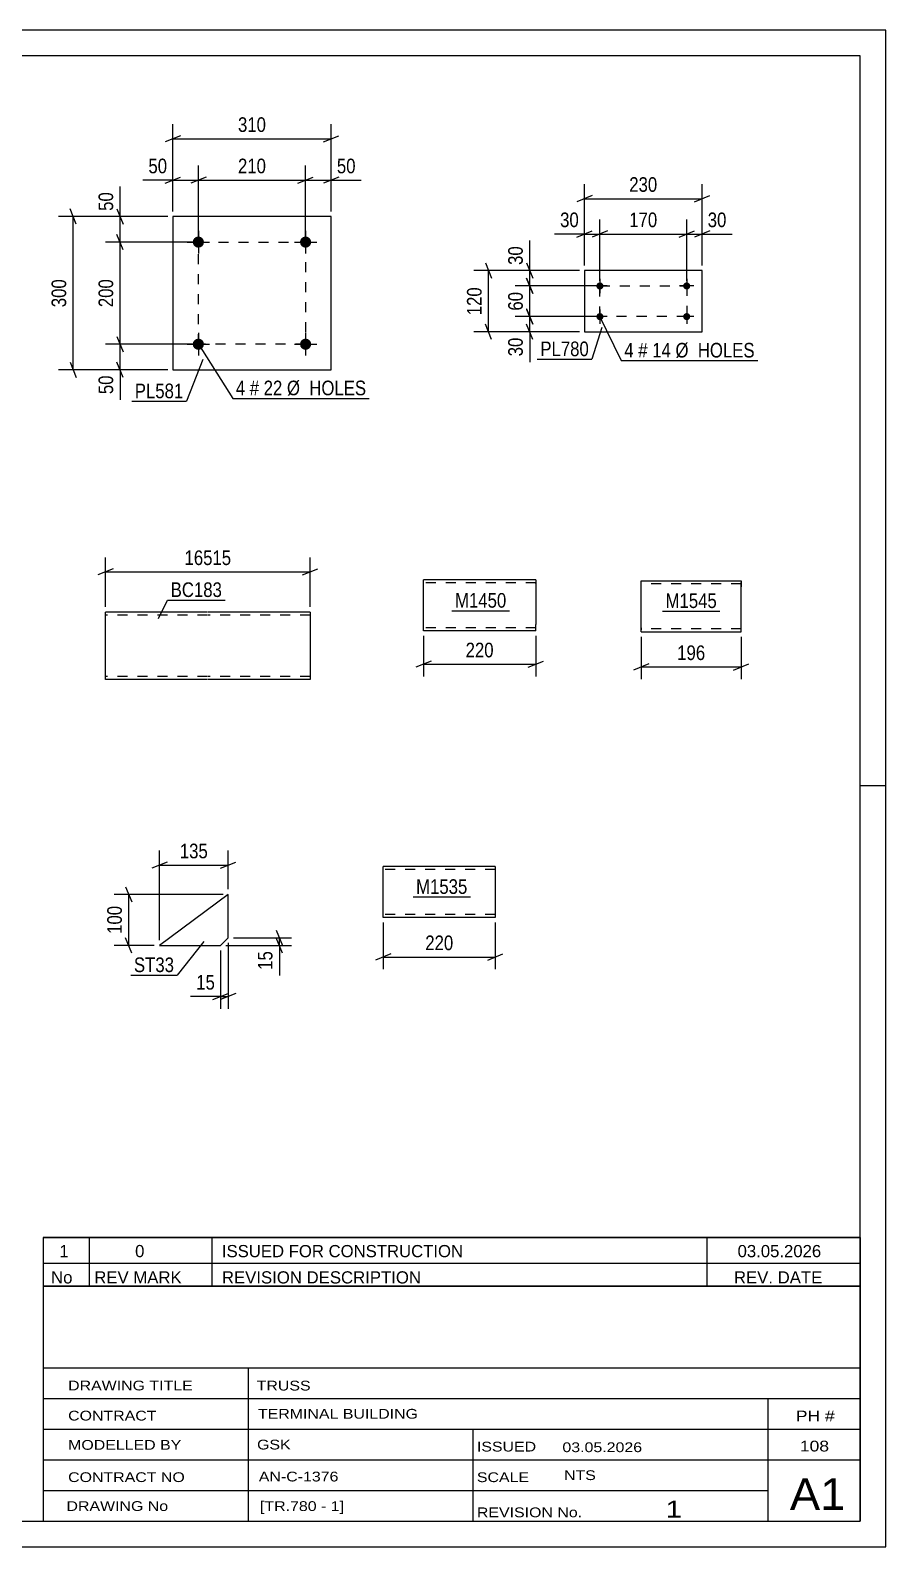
# Model space of a CAD drawing. Header units: millimetres. Extents: x 0 to 420, y 0 to 297.
# Drawn here: x 252.5 to 420, y 0 to 297 of the extents above; entities that cross this region are included whole.
import ezdxf

# ---------------------------------------------------------------- set-up
doc = ezdxf.new("R2010")
doc.units = ezdxf.units.MM
doc.linetypes.add('DXK_LINE_DOT2', pattern=[3.9198, 1.9599, -1.9599])
doc.styles.add('Arial Narrow', font='ARIALN.TTF', dxfattribs={"height": 0.2})

# ---------------------------------------------------------------- blocks, each defined once
blk = doc.blocks.new('Unknown-814409397-7285')
at = {"color": 7, "linetype": 'Continuous'}
for p, q in [((255, 60.55), (415, 60.55)), ((415, 60.55), (255, 60.55)), ((255, 60.55), (255, 55.55)), ((264, 60.55), (264, 55.55)), ((288, 60.55), (288, 55.55)), ((385, 60.55), (385, 55.55)), ((415, 60.55), (415, 55.55)), ((255, 55.55), (415, 55.55)), ((255, 55.55), (255, 51.05)), ((255, 55.55), (415, 55.55)), ((264, 55.55), (264, 51.05)), ((288, 55.55), (288, 51.05)), ((385, 55.55), (385, 51.05)), ((415, 55.55), (415, 51.05)), ((415, 51.05), (255, 51.05))]:
    blk.add_line(p, q, dxfattribs=at)
at = {"color": 7, "linetype": 'Continuous', "style": 'Arial Narrow'}
for s, height, width, p in [('1', 2.39, 1.196471, (258.16, 56.7)), ('0', 2.39, 1.196471, (273, 56.7)), ('ISSUED FOR CONSTRUCTION', 2.3861, 1.196471, (290, 56.7)), ('03.05.2026', 2.386, 1.196471, (391, 56.7)), ('No', 2.386, 1.2, (256.54, 51.55)), ('REV MARK', 2.386, 1.2, (265, 51.55)), ('REVISION DESCRIPTION', 2.3861, 1.2, (290, 51.55)), ('REV. DATE', 2.386, 1.2, (390.28, 51.55))]:
    blk.add_text(s, height=height, dxfattribs=dict(at, width=width)).set_placement(p)
blk = doc.blocks.new('Unknown-814409397-1133')
at = {"color": 5, "linetype": 'Continuous'}
for p, q in [((420, 297), (0, 297)), ((420, 0), (420, 297)), ((415, 292), (5, 292)), ((415, 5), (415, 292)), ((420, 149), (415, 149)), ((5, 5), (415, 5)), ((0, 0), (420, 0))]:
    blk.add_line(p, q, dxfattribs=at)
blk = doc.blocks.new('Unknown-814409397-7284')
at = {"color": 7, "linetype": 'Continuous'}
for p, q in [((255, 51.05), (255, 5)), ((255, 51.05), (415, 51.05)), ((415, 51), (415, 5)), ((255, 35), (415, 35)), ((295.14, 35), (295.14, 5)), ((255, 29), (415, 29)), ((397, 5.05), (397, 29.05)), ((255, 23), (415, 23)), ((339.14, 23), (339.14, 5)), ((255, 17), (415, 17)), ((255, 11), (397, 11)), ((255, 5), (415, 5))]:
    blk.add_line(p, q, dxfattribs=at)
at = {"color": 7, "style": 'Arial Narrow'}
for s, height, width, p in [('DRAWING TITLE', 1.9089, 1.425378, (259.88, 30.61)), ('TRUSS', 1.909, 1.425378, (296.81, 30.59)), ('TERMINAL BUILDING', 1.9089, 1.425378, (297.06, 25.07)), ('CONTRACT', 1.909, 1.425378, (259.88, 24.71)), ('MODELLED BY', 1.9089, 1.425378, (259.88, 18.98)), ('GSK', 1.909, 1.425378, (296.88, 19.04)), ('ISSUED', 1.909, 1.425378, (339.94, 18.64)), ('03.05.2026', 1.909, 1.425378, (356.69, 18.52)), ('CONTRACT NO', 1.9089, 1.425378, (259.88, 12.66)), ('AN-C-1376', 1.909, 1.425378, (297.23, 12.78)), ('SCALE', 1.909, 1.425378, (339.94, 12.65)), ('A1', 6.204, 1.25, (401.24, 7.2)), ('DRAWING No', 1.909, 1.425378, (259.56, 7)), ('[TR.780 - 1]', 1.9089, 1.425378, (297.46, 6.99)), ('1', 3.34, 1.5, (376.91, 5.68)), ('REVISION No.', 1.9089, 1.425378, (339.94, 5.77))]:
    blk.add_text(s, height=height, dxfattribs=dict(at, width=width)).set_placement(p)
at = {"color": 7, "linetype": 'Continuous', "style": 'Arial Narrow'}
for s, height, width, p in [('PH #', 2.1, 1.42538, (402.4, 24.55)), ('108', 2.1, 1.42538, (403.19, 18.65)), ('NTS', 1.909, 1.425378, (357, 13.05))]:
    blk.add_text(s, height=height, dxfattribs=dict(at, width=width)).set_placement(p)
blk = doc.blocks.new('Part-814409397-1822 - 1806')
at = {"color": 2, "linetype": 'Continuous'}
for p, q in [((291.25, 127.77), (277.75, 117.77)), ((291.25, 119.27), (291.25, 127.77)), ((291.25, 119.27), (289.75, 117.77)), ((277.75, 117.77), (289.75, 117.77))]:
    blk.add_line(p, q, dxfattribs=at)
blk = doc.blocks.new('Part-814409397-2075 - 2059')
at = {"color": 2, "linetype": 'Continuous'}
for p, q in [((311.39, 260.52), (280.39, 260.52)), ((280.39, 260.52), (280.39, 230.52)), ((311.39, 230.52), (311.39, 260.52)), ((280.39, 230.52), (311.39, 230.52))]:
    blk.add_line(p, q, dxfattribs=at)
blk = doc.blocks.new('Bolt-814409397-2108 - 2059')
at = {"linetype": 'Continuous'}
for points in [[(286.49, 235.52, -1), (284.29, 235.52, -1)], [(307.49, 235.52, -1), (305.29, 235.52, -1)]]:
    blk.add_hatch(color=1, dxfattribs=at).paths.add_polyline_path(points)
at = {"color": 1, "linetype": 'Continuous'}
for p, q in [((285.39, 237.72), (285.39, 233.32)), ((306.39, 237.72), (306.39, 233.32)), ((283.19, 235.52), (287.59, 235.52)), ((304.19, 235.52), (308.59, 235.52))]:
    blk.add_line(p, q, dxfattribs=at)
blk = doc.blocks.new('Bolt-814409397-2113 - 2059')
at = {"linetype": 'Continuous'}
for points in [[(286.49, 255.52, -1), (284.29, 255.52, -1)], [(307.49, 255.52, -1), (305.29, 255.52, -1)]]:
    blk.add_hatch(color=1, dxfattribs=at).paths.add_polyline_path(points)
at = {"color": 1, "linetype": 'Continuous'}
for p, q in [((283.19, 255.52), (287.59, 255.52)), ((285.39, 257.72), (285.39, 253.32)), ((304.19, 255.52), (308.59, 255.52)), ((306.39, 257.72), (306.39, 253.32))]:
    blk.add_line(p, q, dxfattribs=at)
blk = doc.blocks.new('Part-814409397-2325 - 2309')
at = {"color": 2, "linetype": 'Continuous'}
for p, q in [((287.2, 183.06), (267.2, 183.06)), ((267.2, 169.95), (267.2, 183.06)), ((307.3, 183.06), (287.3, 183.06)), ((307.3, 183.06), (307.3, 169.86)), ((267.2, 169.86), (267.2, 169.95)), ((287.2, 169.86), (267.2, 169.86)), ((307.3, 169.86), (287.3, 169.86))]:
    blk.add_line(p, q, dxfattribs=at)
at = {"color": 7, "linetype": 'DXK_LINE_DOT2'}
for p, q in [((287.2, 182.46), (267.2, 182.46)), ((307.3, 182.46), (287.3, 182.46)), ((307.3, 182.97), (307.3, 183.06)), ((267.2, 170.46), (267.2, 170.5)), ((287.2, 170.46), (267.2, 170.46)), ((307.3, 170.46), (287.3, 170.46)), ((307.3, 170.46), (307.3, 170.5))]:
    blk.add_line(p, q, dxfattribs=at)
blk = doc.blocks.new('Part-814409397-1236 - 1220')
at = {"color": 2, "linetype": 'Continuous'}
for p, q in [((343.55, 133.25), (321.59, 133.25)), ((321.59, 123.34), (321.59, 133.25)), ((343.55, 133.25), (343.55, 123.25)), ((321.59, 123.25), (321.59, 123.34)), ((343.55, 123.25), (321.59, 123.25))]:
    blk.add_line(p, q, dxfattribs=at)
at = {"color": 7, "linetype": 'DXK_LINE_DOT2'}
for p, q in [((343.55, 132.65), (321.59, 132.65)), ((321.59, 123.85), (321.59, 123.89)), ((343.55, 123.85), (321.59, 123.85)), ((343.55, 123.85), (343.55, 123.89))]:
    blk.add_line(p, q, dxfattribs=at)
blk = doc.blocks.new('Part-814409397-7051 - 7050')
at = {"color": 2, "linetype": 'Continuous'}
for p, q in [((351.47, 189.4), (329.47, 189.4)), ((329.47, 179.49), (329.47, 189.4)), ((351.47, 189.4), (351.47, 180.6)), ((329.47, 179.4), (329.47, 179.49)), ((351.47, 179.4), (329.47, 179.4)), ((351.47, 179.4), (351.47, 180.6))]:
    blk.add_line(p, q, dxfattribs=at)
at = {"color": 7, "linetype": 'DXK_LINE_DOT2'}
for p, q in [((351.47, 188.8), (329.47, 188.8)), ((351.47, 188.8), (351.47, 188.75)), ((351.47, 188.75), (351.47, 188.8)), ((351.47, 188.65), (351.47, 188.75)), ((351.47, 188.75), (351.47, 188.65)), ((329.47, 180), (329.47, 180.04)), ((351.47, 180), (329.47, 180)), ((351.47, 180.04), (351.47, 180.37)), ((351.47, 180), (351.47, 180.04))]:
    blk.add_line(p, q, dxfattribs=at)
blk = doc.blocks.new('Part-814409397-7072 - 7071')
at = {"color": 2, "linetype": 'Continuous'}
for p, q in [((372.13, 188), (372.13, 189.2)), ((372.13, 189.2), (391.7, 189.2)), ((372.13, 179.94), (372.13, 188)), ((391.7, 189.2), (391.7, 189.11)), ((391.7, 189.11), (391.7, 188)), ((391.7, 179.2), (391.7, 188)), ((372.13, 179.29), (372.13, 179.94)), ((372.13, 179.2), (372.13, 179.29)), ((372.13, 179.2), (391.7, 179.2))]:
    blk.add_line(p, q, dxfattribs=at)
at = {"color": 7, "linetype": 'DXK_LINE_DOT2'}
for p, q in [((391.7, 188.6), (372.13, 188.6)), ((391.7, 188), (391.7, 188.85)), ((372.13, 179.94), (372.13, 179.55)), ((372.13, 179.8), (372.13, 179.85)), ((391.7, 179.8), (372.13, 179.8)), ((391.7, 179.8), (391.7, 179.85))]:
    blk.add_line(p, q, dxfattribs=at)
blk = doc.blocks.new('Part-814409397-7079 - 7078')
at = {"color": 2, "linetype": 'Continuous'}
for p, q in [((384.03, 249.93), (361.03, 249.93)), ((361.03, 249.93), (361.03, 237.93)), ((384.03, 237.93), (384.03, 249.93)), ((361.03, 237.93), (384.03, 237.93))]:
    blk.add_line(p, q, dxfattribs=at)
blk = doc.blocks.new('Bolt-814409397-7080 - 7078')
at = {"linetype": 'Continuous'}
for points in [[(364.03, 246.23, -1), (364.03, 247.63, -1)], [(381.03, 246.23, -1), (381.03, 247.63, -1)], [(364.03, 240.23, -1), (364.03, 241.63, -1)], [(381.03, 240.23, -1), (381.03, 241.63, -1)]]:
    blk.add_hatch(color=1, dxfattribs=at).paths.add_polyline_path(points)
at = {"color": 1, "linetype": 'Continuous'}
for p, q in [((365.43, 246.93), (362.63, 246.93)), ((364.03, 248.33), (364.03, 245.53)), ((382.43, 246.93), (379.63, 246.93)), ((381.03, 248.33), (381.03, 245.53)), ((365.43, 240.93), (362.63, 240.93)), ((364.03, 242.33), (364.03, 239.53)), ((382.43, 240.93), (379.63, 240.93)), ((381.03, 242.33), (381.03, 239.53))]:
    blk.add_line(p, q, dxfattribs=at)
blk = doc.blocks.new('Rectangle-814409397-2222 - 2059')
at = {"color": 1, "linetype": 'DXK_LINE_DOT2'}
blk.add_lwpolyline([(285.39, 255.52), (306.39, 255.52), (306.39, 235.52), (285.39, 235.52), (285.39, 255.52)], close=True, dxfattribs=at)
blk = doc.blocks.new('Rectangle-814409397-7262 - 7078')
at = {"color": 1, "linetype": 'DXK_LINE_DOT2'}
blk.add_lwpolyline([(364.03, 246.93), (381.03, 246.93), (381.03, 240.93), (364.03, 240.93), (364.03, 246.93)], close=True, dxfattribs=at)
blk = doc.blocks.new('StraightDimension-814409397-1850 - 1806')
at = {"color": 7, "linetype": 'Continuous'}
for p, q in [((289.75, 116.77), (289.75, 105.37)), ((291.25, 118.27), (291.25, 105.37)), ((288.25, 107.17), (291.25, 108.37)), ((292.75, 108.37), (289.75, 107.17)), ((289.75, 107.77), (291.25, 107.77))]:
    blk.add_line(p, q, dxfattribs=at)
at = {"color": 0}
blk.add_wipeout([(289.22, 108.52), (289.22, 112.72), (284.37, 112.72), (284.37, 108.52)], dxfattribs=at)
at = {"color": 7, "linetype": 'Continuous'}
blk.add_line((289.75, 107.77), (283.84, 107.77), dxfattribs=at)
blk.add_line((289.75, 107.77), (283.84, 107.77), dxfattribs=at)
at = {"color": 3, "style": 'Arial Narrow'}
blk.add_text('15', height=2.863, dxfattribs=at).set_placement((284.97, 109.12))
blk = doc.blocks.new('StraightDimension-814409397-1864 - 1806')
at = {"color": 7, "linetype": 'Continuous'}
for p, q in [((279.25, 134.08), (276.25, 132.88)), ((277.75, 118.77), (277.75, 136.33)), ((289.75, 132.88), (292.75, 134.08)), ((291.25, 128.77), (291.25, 136.33)), ((277.75, 133.48), (291.25, 133.48))]:
    blk.add_line(p, q, dxfattribs=at)
at = {"color": 0}
blk.add_wipeout([(287.84, 134.23), (287.84, 138.43), (281.16, 138.43), (281.16, 134.23)], dxfattribs=at)
at = {"color": 3, "style": 'Arial Narrow'}
blk.add_text('135', height=2.863, dxfattribs=at).set_placement((281.76, 134.83))
blk = doc.blocks.new('StraightDimension-814409397-1824 - 1806')
at = {"color": 7, "linetype": 'Continuous'}
for p, q in [((292.25, 119.27), (303.65, 119.27)), ((300.65, 120.77), (301.85, 117.77)), ((301.85, 116.27), (300.65, 119.27)), ((301.25, 117.77), (301.25, 119.27)), ((290.75, 117.77), (303.65, 117.77))]:
    blk.add_line(p, q, dxfattribs=at)
at = {"color": 0}
blk.add_wipeout([(300.5, 117.24), (296.3, 117.24), (296.3, 112.39), (300.5, 112.39)], dxfattribs=at)
at = {"color": 7, "linetype": 'Continuous'}
blk.add_line((301.25, 117.77), (301.25, 111.86), dxfattribs=at)
blk.add_line((301.25, 117.77), (301.25, 111.86), dxfattribs=at)
at = {"color": 3, "style": 'Arial Narrow'}
blk.add_text('15', height=2.863, rotation=90.0002, dxfattribs=at).set_placement((299.9, 112.99))
blk = doc.blocks.new('StraightDimension-814409397-1836 - 1806')
at = {"color": 7, "linetype": 'Continuous'}
for p, q in [((290.25, 127.77), (268.9, 127.77)), ((271.15, 129.27), (272.35, 126.27)), ((271.75, 117.77), (271.75, 127.77)), ((272.35, 116.27), (271.15, 119.27)), ((276.75, 117.77), (268.9, 117.77))]:
    blk.add_line(p, q, dxfattribs=at)
at = {"color": 0}
blk.add_wipeout([(271, 126.11), (266.8, 126.11), (266.8, 119.43), (271, 119.43)], dxfattribs=at)
at = {"color": 3, "style": 'Arial Narrow'}
blk.add_text('100', height=2.863, rotation=90.0002, dxfattribs=at).set_placement((270.4, 120.03))
blk = doc.blocks.new('StraightDimension-814409397-2126 - 2059')
at = {"color": 7, "linetype": 'Continuous'}
for p, q in [((280.39, 261.52), (280.39, 270.5)), ((285.39, 256.52), (285.39, 270.5)), ((278.89, 267.05), (281.89, 268.25)), ((280.39, 267.65), (285.39, 267.65)), ((286.89, 268.25), (283.89, 267.05))]:
    blk.add_line(p, q, dxfattribs=at)
at = {"color": 0}
blk.add_wipeout([(279.87, 268.4), (279.87, 272.6), (275.01, 272.6), (275.01, 268.4)], dxfattribs=at)
at = {"color": 7, "linetype": 'Continuous'}
blk.add_line((280.39, 267.65), (274.49, 267.65), dxfattribs=at)
blk.add_line((280.39, 267.65), (274.49, 267.65), dxfattribs=at)
at = {"color": 3, "style": 'Arial Narrow'}
blk.add_text('50', height=2.863, dxfattribs=at).set_placement((275.61, 269))
blk = doc.blocks.new('StraightDimension-814409397-2115 - 2059')
at = {"color": 7, "linetype": 'Continuous'}
for p, q in [((281.89, 276.35), (278.89, 275.15)), ((280.39, 261.52), (280.39, 278.6)), ((309.89, 275.15), (312.89, 276.35)), ((311.39, 261.52), (311.39, 278.6)), ((280.39, 275.75), (311.39, 275.75))]:
    blk.add_line(p, q, dxfattribs=at)
at = {"color": 0}
blk.add_wipeout([(299.24, 276.5), (299.24, 280.7), (292.55, 280.7), (292.55, 276.5)], dxfattribs=at)
at = {"color": 3, "style": 'Arial Narrow'}
blk.add_text('310', height=2.863, dxfattribs=at).set_placement((293.15, 277.1))
blk = doc.blocks.new('StraightDimension-814409397-2139 - 2059')
at = {"color": 7, "linetype": 'Continuous'}
for p, q in [((285.39, 256.52), (285.39, 270.5)), ((306.39, 256.52), (306.39, 270.5)), ((286.89, 268.25), (283.89, 267.05)), ((285.39, 267.65), (306.39, 267.65)), ((304.89, 267.05), (307.89, 268.25))]:
    blk.add_line(p, q, dxfattribs=at)
at = {"color": 0}
blk.add_wipeout([(299.24, 268.4), (299.24, 272.6), (292.55, 272.6), (292.55, 268.4)], dxfattribs=at)
at = {"color": 3, "style": 'Arial Narrow'}
blk.add_text('210', height=2.863, dxfattribs=at).set_placement((293.15, 269))
blk = doc.blocks.new('StraightDimension-814409397-2155 - 2059')
at = {"color": 7, "linetype": 'Continuous'}
for p, q in [((306.39, 256.52), (306.39, 270.5)), ((311.39, 261.52), (311.39, 270.5)), ((304.89, 267.05), (307.89, 268.25)), ((306.39, 267.65), (311.39, 267.65)), ((312.89, 268.25), (309.89, 267.05))]:
    blk.add_line(p, q, dxfattribs=at)
at = {"color": 0}
blk.add_wipeout([(316.77, 268.4), (316.77, 272.6), (311.92, 272.6), (311.92, 268.4)], dxfattribs=at)
at = {"color": 7, "linetype": 'Continuous'}
blk.add_line((311.39, 267.65), (317.3, 267.65), dxfattribs=at)
blk.add_line((311.39, 267.65), (317.3, 267.65), dxfattribs=at)
at = {"color": 3, "style": 'Arial Narrow'}
blk.add_text('50', height=2.863, dxfattribs=at).set_placement((312.52, 269))
blk = doc.blocks.new('StraightDimension-814409397-2169 - 2059')
at = {"color": 7, "linetype": 'Continuous'}
for p, q in [((261.45, 259.02), (260.25, 262.02)), ((279.39, 260.52), (258, 260.52)), ((260.85, 230.52), (260.85, 260.52)), ((260.25, 232.02), (261.45, 229.02)), ((279.39, 230.52), (258, 230.52))]:
    blk.add_line(p, q, dxfattribs=at)
at = {"color": 0}
blk.add_wipeout([(260.1, 248.86), (255.9, 248.86), (255.9, 242.17), (260.1, 242.17)], dxfattribs=at)
at = {"color": 3, "style": 'Arial Narrow'}
blk.add_text('300', height=2.863, rotation=90.0002, dxfattribs=at).set_placement((259.5, 242.77))
blk = doc.blocks.new('StraightDimension-814409397-2180 - 2059')
at = {"color": 7, "linetype": 'Continuous'}
for p, q in [((284.39, 235.52), (267.2, 235.52)), ((269.45, 237.02), (270.65, 234.02)), ((270.05, 230.52), (270.05, 235.52)), ((270.65, 229.02), (269.45, 232.02)), ((279.39, 230.52), (267.2, 230.52))]:
    blk.add_line(p, q, dxfattribs=at)
at = {"color": 0}
blk.add_wipeout([(269.3, 229.99), (265.1, 229.99), (265.1, 225.14), (269.3, 225.14)], dxfattribs=at)
at = {"color": 7, "linetype": 'Continuous'}
blk.add_line((270.05, 230.52), (270.05, 224.61), dxfattribs=at)
blk.add_line((270.05, 230.52), (270.05, 224.61), dxfattribs=at)
at = {"color": 3, "style": 'Arial Narrow'}
blk.add_text('50', height=2.863, rotation=90.0002, dxfattribs=at).set_placement((268.7, 225.74))
blk = doc.blocks.new('StraightDimension-814409397-2193 - 2059')
at = {"color": 7, "linetype": 'Continuous'}
for p, q in [((284.39, 255.52), (267.2, 255.52)), ((270.65, 254.02), (269.45, 257.02)), ((270.05, 235.52), (270.05, 255.52)), ((284.39, 235.52), (267.2, 235.52)), ((269.45, 237.02), (270.65, 234.02))]:
    blk.add_line(p, q, dxfattribs=at)
at = {"color": 0}
blk.add_wipeout([(269.3, 248.86), (265.1, 248.86), (265.1, 242.18), (269.3, 242.18)], dxfattribs=at)
at = {"color": 3, "style": 'Arial Narrow'}
blk.add_text('200', height=2.863, rotation=90.0002, dxfattribs=at).set_placement((268.7, 242.78))
blk = doc.blocks.new('StraightDimension-814409397-2209 - 2059')
at = {"color": 7, "linetype": 'Continuous'}
for p, q in [((269.45, 262.02), (270.65, 259.02)), ((279.39, 260.52), (267.2, 260.52)), ((270.05, 255.52), (270.05, 260.52)), ((284.39, 255.52), (267.2, 255.52)), ((270.65, 254.02), (269.45, 257.02))]:
    blk.add_line(p, q, dxfattribs=at)
at = {"color": 0}
blk.add_wipeout([(269.3, 265.9), (265.1, 265.9), (265.1, 261.04), (269.3, 261.04)], dxfattribs=at)
at = {"color": 7, "linetype": 'Continuous'}
blk.add_line((270.05, 260.52), (270.05, 266.42), dxfattribs=at)
blk.add_line((270.05, 260.52), (270.05, 266.42), dxfattribs=at)
at = {"color": 3, "style": 'Arial Narrow'}
blk.add_text('50', height=2.863, rotation=90.0002, dxfattribs=at).set_placement((268.7, 261.64))
blk = doc.blocks.new('StraightDimension-814409397-2330 - 2309')
at = {"color": 7, "linetype": 'Continuous'}
for p, q in [((267.2, 184.06), (267.2, 193.77)), ((307.3, 184.06), (307.3, 193.77)), ((268.7, 191.52), (265.7, 190.32)), ((267.2, 190.92), (307.3, 190.92)), ((305.8, 190.32), (308.8, 191.52))]:
    blk.add_line(p, q, dxfattribs=at)
at = {"color": 0}
blk.add_wipeout([(292.42, 191.67), (292.42, 195.87), (282.08, 195.87), (282.08, 191.67)], dxfattribs=at)
at = {"color": 3, "style": 'Arial Narrow'}
blk.add_text('16515', height=2.863, dxfattribs=at).set_placement((282.68, 192.27))
blk = doc.blocks.new('StraightDimension-814409397-1239 - 1220')
at = {"color": 7, "linetype": 'Continuous'}
for p, q in [((321.59, 122.25), (321.59, 113.09)), ((343.55, 122.25), (343.55, 113.09)), ((323.09, 116.09), (320.09, 114.89)), ((342.05, 114.89), (345.05, 116.09)), ((321.59, 115.49), (343.55, 115.49))]:
    blk.add_line(p, q, dxfattribs=at)
at = {"color": 0}
blk.add_wipeout([(335.91, 116.24), (335.91, 120.44), (329.23, 120.44), (329.23, 116.24)], dxfattribs=at)
at = {"color": 3, "style": 'Arial Narrow'}
blk.add_text('220', height=2.863, dxfattribs=at).set_placement((329.83, 116.84))
blk = doc.blocks.new('StraightDimension-814409397-7090 - 7050')
at = {"color": 7, "linetype": 'Continuous'}
for p, q in [((329.47, 178.4), (329.47, 170.44)), ((351.47, 178.4), (351.47, 170.44)), ((330.97, 173.44), (327.97, 172.24)), ((329.47, 172.84), (351.47, 172.84)), ((349.97, 172.24), (352.97, 173.44))]:
    blk.add_line(p, q, dxfattribs=at)
at = {"color": 0}
blk.add_wipeout([(343.81, 173.59), (343.81, 177.79), (337.13, 177.79), (337.13, 173.59)], dxfattribs=at)
at = {"color": 3, "style": 'Arial Narrow'}
blk.add_text('220', height=2.863, dxfattribs=at).set_placement((337.73, 174.19))
blk = doc.blocks.new('StraightDimension-814409397-7094 - 7071')
at = {"color": 7, "linetype": 'Continuous'}
for p, q in [((372.13, 178.2), (372.13, 169.91)), ((391.7, 178.2), (391.7, 169.91)), ((373.63, 172.91), (370.63, 171.71)), ((372.13, 172.31), (391.7, 172.31)), ((390.2, 171.71), (393.2, 172.91))]:
    blk.add_line(p, q, dxfattribs=at)
at = {"color": 0}
blk.add_wipeout([(385.26, 173.06), (385.26, 177.26), (378.57, 177.26), (378.57, 173.06)], dxfattribs=at)
at = {"color": 3, "style": 'Arial Narrow'}
blk.add_text('196', height=2.863, dxfattribs=at).set_placement((379.17, 173.66))
blk = doc.blocks.new('StraightDimension-814409397-7099 - 7078')
at = {"color": 7, "linetype": 'Continuous'}
for p, q in [((363.03, 246.93), (347.43, 246.93)), ((349.68, 248.43), (350.88, 245.43)), ((350.28, 240.93), (350.28, 246.93)), ((363.03, 240.93), (347.43, 240.93)), ((350.88, 239.43), (349.68, 242.43))]:
    blk.add_line(p, q, dxfattribs=at)
at = {"color": 0}
blk.add_wipeout([(349.53, 246.36), (345.33, 246.36), (345.33, 241.5), (349.53, 241.5)], dxfattribs=at)
at = {"color": 3, "style": 'Arial Narrow'}
blk.add_text('60', height=2.863, rotation=90.0002, dxfattribs=at).set_placement((348.93, 242.1))
blk = doc.blocks.new('StraightDimension-814409397-7098 - 7078')
at = {"color": 7, "linetype": 'Continuous'}
for p, q in [((360.03, 249.93), (347.43, 249.93)), ((349.68, 251.43), (350.88, 248.43)), ((350.28, 246.93), (350.28, 249.93)), ((363.03, 246.93), (347.43, 246.93)), ((350.88, 245.43), (349.68, 248.43))]:
    blk.add_line(p, q, dxfattribs=at)
at = {"color": 0}
blk.add_wipeout([(349.53, 255.31), (345.33, 255.31), (345.33, 250.45), (349.53, 250.45)], dxfattribs=at)
at = {"color": 7, "linetype": 'Continuous'}
blk.add_line((350.28, 249.93), (350.28, 255.83), dxfattribs=at)
blk.add_line((350.28, 249.93), (350.28, 255.83), dxfattribs=at)
at = {"color": 3, "style": 'Arial Narrow'}
blk.add_text('30', height=2.863, rotation=90.0002, dxfattribs=at).set_placement((348.93, 251.05))
blk = doc.blocks.new('StraightDimension-814409397-7100 - 7078')
at = {"color": 7, "linetype": 'Continuous'}
for p, q in [((363.03, 240.93), (347.43, 240.93)), ((349.68, 242.43), (350.88, 239.43)), ((350.28, 237.93), (350.28, 240.93)), ((360.03, 237.93), (347.43, 237.93)), ((350.88, 236.43), (349.68, 239.43))]:
    blk.add_line(p, q, dxfattribs=at)
at = {"color": 0}
blk.add_wipeout([(349.53, 237.4), (345.33, 237.4), (345.33, 232.55), (349.53, 232.55)], dxfattribs=at)
at = {"color": 7, "linetype": 'Continuous'}
blk.add_line((350.28, 237.93), (350.28, 232.02), dxfattribs=at)
blk.add_line((350.28, 237.93), (350.28, 232.02), dxfattribs=at)
at = {"color": 3, "style": 'Arial Narrow'}
blk.add_text('30', height=2.863, rotation=90.0002, dxfattribs=at).set_placement((348.93, 233.15))
blk = doc.blocks.new('StraightDimension-814409397-7110 - 7078')
at = {"color": 7, "linetype": 'Continuous'}
for p, q in [((360.03, 249.93), (339.36, 249.93)), ((341.61, 251.43), (342.81, 248.43)), ((342.21, 237.93), (342.21, 249.93)), ((360.03, 237.93), (339.36, 237.93)), ((342.81, 236.43), (341.61, 239.43))]:
    blk.add_line(p, q, dxfattribs=at)
at = {"color": 0}
blk.add_wipeout([(341.46, 247.27), (337.26, 247.27), (337.26, 240.58), (341.46, 240.58)], dxfattribs=at)
at = {"color": 3, "style": 'Arial Narrow'}
blk.add_text('120', height=2.863, rotation=90.0002, dxfattribs=at).set_placement((340.86, 241.19))
blk = doc.blocks.new('StraightDimension-814409397-7114 - 7078')
at = {"color": 7, "linetype": 'Continuous'}
for p, q in [((381.03, 247.93), (381.03, 259.95)), ((384.03, 250.93), (384.03, 259.95)), ((379.53, 256.5), (382.53, 257.7)), ((381.03, 257.1), (384.03, 257.1)), ((385.53, 257.7), (382.53, 256.5))]:
    blk.add_line(p, q, dxfattribs=at)
at = {"color": 0}
blk.add_wipeout([(389.41, 257.85), (389.41, 262.05), (384.55, 262.05), (384.55, 257.85)], dxfattribs=at)
at = {"color": 7, "linetype": 'Continuous'}
blk.add_line((384.03, 257.1), (389.93, 257.1), dxfattribs=at)
blk.add_line((384.03, 257.1), (389.93, 257.1), dxfattribs=at)
at = {"color": 3, "style": 'Arial Narrow'}
blk.add_text('30', height=2.863, dxfattribs=at).set_placement((385.15, 258.45))
blk = doc.blocks.new('StraightDimension-814409397-7115 - 7078')
at = {"color": 7, "linetype": 'Continuous'}
for p, q in [((364.03, 247.93), (364.03, 259.95)), ((381.03, 247.93), (381.03, 259.95)), ((365.53, 257.7), (362.53, 256.5)), ((364.03, 257.1), (381.03, 257.1)), ((379.53, 256.5), (382.53, 257.7))]:
    blk.add_line(p, q, dxfattribs=at)
at = {"color": 0}
blk.add_wipeout([(375.87, 257.85), (375.87, 262.05), (369.18, 262.05), (369.18, 257.85)], dxfattribs=at)
at = {"color": 3, "style": 'Arial Narrow'}
blk.add_text('170', height=2.863, dxfattribs=at).set_placement((369.78, 258.45))
blk = doc.blocks.new('StraightDimension-814409397-7116 - 7078')
at = {"color": 7, "linetype": 'Continuous'}
for p, q in [((361.03, 250.93), (361.03, 259.95)), ((364.03, 247.93), (364.03, 259.95)), ((359.53, 256.5), (362.53, 257.7)), ((361.03, 257.1), (364.03, 257.1)), ((365.53, 257.7), (362.53, 256.5))]:
    blk.add_line(p, q, dxfattribs=at)
at = {"color": 0}
blk.add_wipeout([(360.5, 257.85), (360.5, 262.05), (355.64, 262.05), (355.64, 257.85)], dxfattribs=at)
at = {"color": 7, "linetype": 'Continuous'}
blk.add_line((361.03, 257.1), (355.12, 257.1), dxfattribs=at)
blk.add_line((361.03, 257.1), (355.12, 257.1), dxfattribs=at)
at = {"color": 3, "style": 'Arial Narrow'}
blk.add_text('30', height=2.863, dxfattribs=at).set_placement((356.24, 258.45))
blk = doc.blocks.new('StraightDimension-814409397-7126 - 7078')
at = {"color": 7, "linetype": 'Continuous'}
for p, q in [((362.53, 264.62), (359.53, 263.42)), ((361.03, 250.93), (361.03, 266.87)), ((382.53, 263.42), (385.53, 264.62)), ((384.03, 250.93), (384.03, 266.87)), ((361.03, 264.02), (384.03, 264.02))]:
    blk.add_line(p, q, dxfattribs=at)
at = {"color": 0}
blk.add_wipeout([(375.87, 264.77), (375.87, 268.97), (369.18, 268.97), (369.18, 264.77)], dxfattribs=at)
at = {"color": 3, "style": 'Arial Narrow'}
blk.add_text('230', height=2.863, dxfattribs=at).set_placement((369.78, 265.37))
blk = doc.blocks.new('Mark-814409397-1818 - 1806')
at = {"color": 0}
blk.add_wipeout([(280.63, 112.54), (280.63, 115.54), (272.77, 115.54), (272.77, 112.54)], dxfattribs=at)
blk.add_wipeout([(280.63, 112.54), (280.63, 115.54), (272.77, 115.54), (272.77, 112.54)], dxfattribs=at)
at = {"color": 30, "linetype": 'Continuous'}
for p in [(286.49, 118.54), (272.17, 111.94)]:
    blk.add_line(p, (281.23, 111.94), dxfattribs=at)
at = {"color": 3, "style": 'Arial Narrow'}
blk.add_text('ST33', height=2.863, dxfattribs=at).set_placement((272.77, 112.54))
blk = doc.blocks.new('Mark-814409397-2071 - 2059')
at = {"color": 0}
blk.add_wipeout([(282.44, 224.94), (282.44, 227.94), (272.94, 227.94), (272.94, 224.94)], dxfattribs=at)
blk.add_wipeout([(282.44, 224.94), (282.44, 227.94), (272.94, 227.94), (272.94, 224.94)], dxfattribs=at)
at = {"color": 30, "linetype": 'Continuous'}
for p in [(286.27, 232.52), (272.34, 224.34)]:
    blk.add_line(p, (283.04, 224.34), dxfattribs=at)
at = {"color": 3, "style": 'Arial Narrow'}
blk.add_text('PL581', height=2.863, dxfattribs=at).set_placement((272.94, 224.94))
blk = doc.blocks.new('MarkSet-814409397-2269 - 2059')
at = {"color": 0}
blk.add_wipeout([(294.55, 225.52), (294.55, 228.52), (292.72, 228.52), (292.72, 225.52)], dxfattribs=at)
blk.add_wipeout([(294.55, 225.52), (294.55, 228.52), (292.72, 228.52), (292.72, 225.52)], dxfattribs=at)
at = {"color": 7, "linetype": 'Continuous'}
blk.add_line((285.39, 235.52), (292.12, 224.92), dxfattribs=at)
at = {"color": 0}
blk.add_wipeout([(297.28, 225.52), (297.28, 228.52), (295.45, 228.52), (295.45, 225.52)], dxfattribs=at)
blk.add_wipeout([(297.28, 225.52), (297.28, 228.52), (295.45, 228.52), (295.45, 225.52)], dxfattribs=at)
at = {"color": 3, "style": 'Arial Narrow'}
blk.add_text('4', height=2.86, dxfattribs=at).set_placement((292.72, 225.52))
at = {"color": 0}
blk.add_wipeout([(301.84, 225.52), (301.84, 228.52), (298.18, 228.52), (298.18, 225.52)], dxfattribs=at)
blk.add_wipeout([(301.84, 225.52), (301.84, 228.52), (298.18, 228.52), (298.18, 225.52)], dxfattribs=at)
at = {"color": 3, "style": 'Arial Narrow'}
blk.add_text('#', height=2.86, dxfattribs=at).set_placement((295.45, 225.52))
at = {"color": 0}
blk.add_wipeout([(318.26, 225.52), (318.26, 228.52), (302.74, 228.52), (302.74, 225.52)], dxfattribs=at)
blk.add_wipeout([(318.26, 225.52), (318.26, 228.52), (302.74, 228.52), (302.74, 225.52)], dxfattribs=at)
at = {"color": 7, "linetype": 'Continuous'}
blk.add_line((292.12, 224.92), (318.86, 224.92), dxfattribs=at)
at = {"color": 3, "style": 'Arial Narrow'}
for s, p in [('22', (298.18, 225.52)), ('Ø  HOLES', (302.74, 225.52))]:
    blk.add_text(s, height=2.863, dxfattribs=at).set_placement(p)
blk = doc.blocks.new('Mark-814409397-2321 - 2309')
at = {"color": 0}
blk.add_wipeout([(290.02, 186.01), (290.02, 189.01), (279.97, 189.01), (279.97, 186.01)], dxfattribs=at)
blk.add_wipeout([(290.02, 186.01), (290.02, 189.01), (279.97, 189.01), (279.97, 186.01)], dxfattribs=at)
at = {"color": 30, "linetype": 'Continuous'}
for p, q in [((277.58, 181.77), (279.37, 185.41)), ((279.37, 185.41), (290.62, 185.41))]:
    blk.add_line(p, q, dxfattribs=at)
at = {"color": 3, "style": 'Arial Narrow'}
blk.add_text('BC183', height=2.863, dxfattribs=at).set_placement((279.97, 186.01))
blk = doc.blocks.new('Mark-814409397-1233 - 1220')
at = {"color": 0}
blk.add_wipeout([(338.08, 127.86), (338.08, 130.86), (328.03, 130.86), (328.03, 127.86)], dxfattribs=at)
blk.add_wipeout([(338.08, 127.86), (338.08, 130.86), (328.03, 130.86), (328.03, 127.86)], dxfattribs=at)
at = {"color": 30, "linetype": 'Continuous'}
blk.add_line((327.43, 127.26), (338.68, 127.26), dxfattribs=at)
at = {"color": 3, "style": 'Arial Narrow'}
blk.add_text('M1535', height=2.863, dxfattribs=at).set_placement((328.03, 127.86))
blk = doc.blocks.new('Mark-814409397-7129 - 7050')
at = {"color": 0}
blk.add_wipeout([(345.71, 183.92), (345.71, 186.92), (335.66, 186.92), (335.66, 183.92)], dxfattribs=at)
blk.add_wipeout([(345.71, 183.92), (345.71, 186.92), (335.66, 186.92), (335.66, 183.92)], dxfattribs=at)
at = {"color": 30, "linetype": 'Continuous'}
blk.add_line((335.06, 183.32), (346.31, 183.32), dxfattribs=at)
at = {"color": 3, "style": 'Arial Narrow'}
blk.add_text('M1450', height=2.863, dxfattribs=at).set_placement((335.66, 183.92))
blk = doc.blocks.new('Mark-814409397-7132 - 7071')
at = {"color": 0}
blk.add_wipeout([(386.94, 183.85), (386.94, 186.85), (376.89, 186.85), (376.89, 183.85)], dxfattribs=at)
blk.add_wipeout([(386.94, 183.85), (386.94, 186.85), (376.89, 186.85), (376.89, 183.85)], dxfattribs=at)
at = {"color": 30, "linetype": 'Continuous'}
blk.add_line((376.29, 183.25), (387.54, 183.25), dxfattribs=at)
at = {"color": 3, "style": 'Arial Narrow'}
blk.add_text('M1545', height=2.863, dxfattribs=at).set_placement((376.89, 183.85))
blk = doc.blocks.new('Mark-814409397-7135 - 7078')
at = {"color": 0}
blk.add_wipeout([(361.87, 233.18), (361.87, 236.18), (352.37, 236.18), (352.37, 233.18)], dxfattribs=at)
blk.add_wipeout([(361.87, 233.18), (361.87, 236.18), (352.37, 236.18), (352.37, 233.18)], dxfattribs=at)
at = {"color": 30, "linetype": 'Continuous'}
for p in [(364.44, 238.78), (351.77, 232.58)]:
    blk.add_line(p, (362.47, 232.58), dxfattribs=at)
at = {"color": 3, "style": 'Arial Narrow'}
blk.add_text('PL780', height=2.863, dxfattribs=at).set_placement((352.37, 233.18))
blk = doc.blocks.new('Mark-814409397-7138 - 7078')
at = {"color": 0}
blk.add_wipeout([(370.65, 232.92), (370.65, 235.92), (368.82, 235.92), (368.82, 232.92)], dxfattribs=at)
blk.add_wipeout([(370.65, 232.92), (370.65, 235.92), (368.82, 235.92), (368.82, 232.92)], dxfattribs=at)
at = {"color": 7, "linetype": 'Continuous'}
blk.add_line((363.91, 241.14), (368.22, 232.32), dxfattribs=at)
at = {"color": 0}
blk.add_wipeout([(373.38, 232.92), (373.38, 235.92), (371.55, 235.92), (371.55, 232.92)], dxfattribs=at)
blk.add_wipeout([(373.38, 232.92), (373.38, 235.92), (371.55, 235.92), (371.55, 232.92)], dxfattribs=at)
at = {"color": 3, "style": 'Arial Narrow'}
blk.add_text('4', height=2.86, dxfattribs=at).set_placement((368.82, 232.92))
at = {"color": 0}
blk.add_wipeout([(377.93, 232.92), (377.93, 235.92), (374.28, 235.92), (374.28, 232.92)], dxfattribs=at)
blk.add_wipeout([(377.93, 232.92), (377.93, 235.92), (374.28, 235.92), (374.28, 232.92)], dxfattribs=at)
at = {"color": 3, "style": 'Arial Narrow'}
blk.add_text('#', height=2.86, dxfattribs=at).set_placement((371.55, 232.92))
at = {"color": 0}
blk.add_wipeout([(394.36, 232.92), (394.36, 235.92), (378.83, 235.92), (378.83, 232.92)], dxfattribs=at)
blk.add_wipeout([(394.36, 232.92), (394.36, 235.92), (378.83, 235.92), (378.83, 232.92)], dxfattribs=at)
at = {"color": 7, "linetype": 'Continuous'}
blk.add_line((368.22, 232.32), (394.96, 232.32), dxfattribs=at)
at = {"color": 3, "style": 'Arial Narrow'}
for s, p in [('14', (374.28, 232.92)), ('Ø  HOLES', (378.83, 232.92))]:
    blk.add_text(s, height=2.863, dxfattribs=at).set_placement(p)

msp = doc.modelspace()

# ---------------------------------------------------------------- block references
for name in ['Unknown-814409397-1133', 'Part-814409397-2075 - 2059', 'Bolt-814409397-2113 - 2059', 'Rectangle-814409397-2222 - 2059', 'Part-814409397-7079 - 7078', 'Bolt-814409397-7080 - 7078', 'Rectangle-814409397-7262 - 7078', 'Bolt-814409397-2108 - 2059', 'Part-814409397-7051 - 7050', 'Part-814409397-7072 - 7071', 'Part-814409397-2325 - 2309', 'Part-814409397-1236 - 1220', 'Part-814409397-1822 - 1806', 'Unknown-814409397-7285', 'Unknown-814409397-7284']:
    msp.add_blockref(name, (0, 0))

# ---------------------------------------------------------------- next in the draw order: block references
for name in ['StraightDimension-814409397-2126 - 2059', 'StraightDimension-814409397-7114 - 7078', 'StraightDimension-814409397-7099 - 7078', 'StraightDimension-814409397-2330 - 2309', 'Mark-814409397-7129 - 7050', 'Mark-814409397-7132 - 7071', 'StraightDimension-814409397-7090 - 7050', 'StraightDimension-814409397-7094 - 7071', 'Mark-814409397-1233 - 1220', 'StraightDimension-814409397-1239 - 1220', 'StraightDimension-814409397-1850 - 1806']:
    msp.add_blockref(name, (0, 0))

# ---------------------------------------------------------------- next in the draw order: block references
for name in ['StraightDimension-814409397-2115 - 2059', 'StraightDimension-814409397-7098 - 7078', 'StraightDimension-814409397-7100 - 7078', 'Mark-814409397-2321 - 2309', 'StraightDimension-814409397-1864 - 1806']:
    msp.add_blockref(name, (0, 0))

# ---------------------------------------------------------------- next in the draw order: block references
for name in ['StraightDimension-814409397-2139 - 2059', 'StraightDimension-814409397-2169 - 2059', 'StraightDimension-814409397-7115 - 7078', 'StraightDimension-814409397-7110 - 7078', 'StraightDimension-814409397-1824 - 1806']:
    msp.add_blockref(name, (0, 0))

# ---------------------------------------------------------------- next in the draw order: block references
for name in ['StraightDimension-814409397-2155 - 2059', 'StraightDimension-814409397-7116 - 7078', 'Mark-814409397-7135 - 7078', 'StraightDimension-814409397-2180 - 2059', 'StraightDimension-814409397-1836 - 1806']:
    msp.add_blockref(name, (0, 0))

# ---------------------------------------------------------------- next in the draw order: block references
for name in ['StraightDimension-814409397-7126 - 7078', 'StraightDimension-814409397-2193 - 2059', 'Mark-814409397-7138 - 7078', 'Mark-814409397-2071 - 2059', 'Mark-814409397-1818 - 1806']:
    msp.add_blockref(name, (0, 0))

# ---------------------------------------------------------------- next in the draw order: block references
for name in ['StraightDimension-814409397-2209 - 2059', 'MarkSet-814409397-2269 - 2059']:
    msp.add_blockref(name, (0, 0))

doc.saveas('drawing.dxf')
